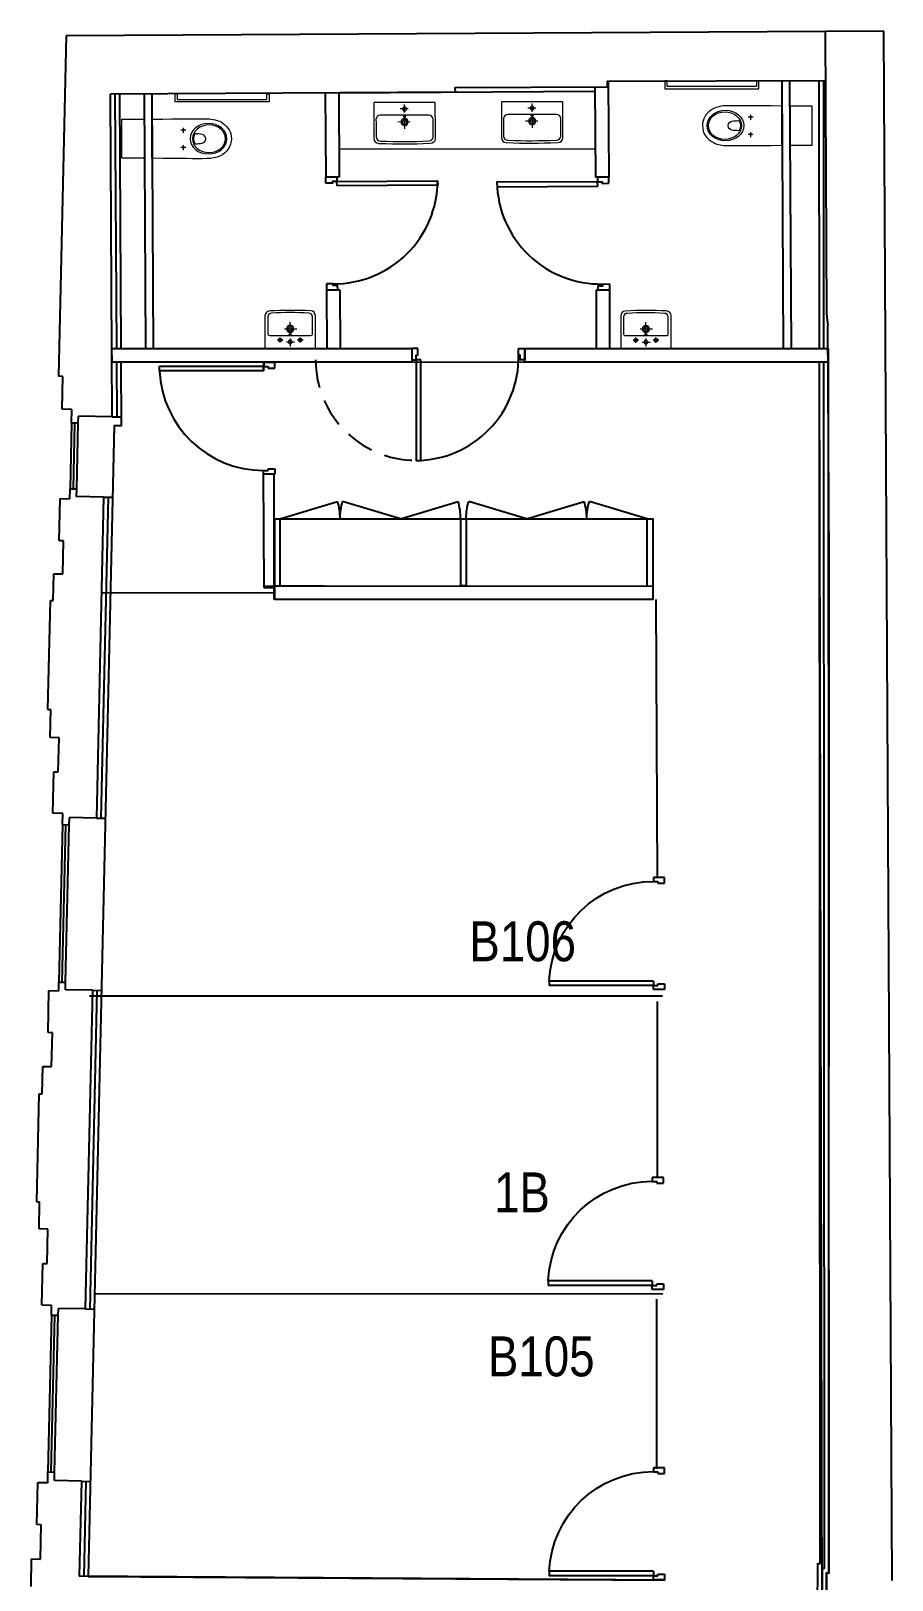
# Model space of a CAD drawing. Header units: metres. Extents: x -16.5 to 15.2, y -6.9 to 57.6.
# Drawn here: x -16.21 to -8.51, y 43.74 to 57.59 of the extents above; entities that cross this region are included whole.
import ezdxf

# ---------------------------------------------------------------- set-up
doc = ezdxf.new("R2010")
doc.units = ezdxf.units.M
doc.header["$LTSCALE"] = 2000
doc.linetypes.add('HIDDEN2', pattern=[0.0001875, 0.000125, -6.25e-05])
doc.layers.get('0').update_dxf_attribs({"true_color": 0x000000})
for name, color, linetype, true_color in [('01-FAC_CHASSIS EXI', 4, 'Continuous', 0x00ffff), ('02-ISOLATION', 6, 'Continuous', 0xff00ff), ('A-num pièce', 1, 'Continuous', 0xff0000), ('A-placo', 30, 'Continuous', 0xff7f00), ('A-projet', 7, 'Continuous', 0x5b6280), ('A-vitré', 7, 'Continuous', 0x61becc)]:
    doc.layers.add(name, color=color, linetype=linetype, true_color=true_color)
doc.layers.add('A-portes', color=7, linetype='Continuous', lineweight=25, true_color=0x000000)
doc.styles.add('Arial Narrow', font='ARIALN.TTF')

# ---------------------------------------------------------------- blocks, each defined once
blk = doc.blocks.new('P_93100')
at = {"color": 0, "linetype": 'ByBlock', "lineweight": -2}
for p, q in [((0.425, 0.93), (0.465, 0.93)), ((0.425, 0), (0.425, 0.93)), ((0.465, 0), (0.465, 0.93)), ((-0.5, -0.1), (-0.5, 0)), ((-0.5, 0), (-0.465, 0)), ((-0.465, 0), (-0.465, -0.04)), ((0.425, 0), (0.465, 0)), ((0.465, 0), (0.465, -0.04)), ((0.5, 0), (0.465, 0)), ((0.5, -0.1), (0.5, 0)), ((-0.45, -0.1), (-0.5, -0.1)), ((-0.465, -0.04), (-0.45, -0.04)), ((-0.45, -0.04), (-0.45, -0.1)), ((0.465, -0.04), (0.45, -0.04)), ((0.45, -0.04), (0.45, -0.1)), ((0.45, -0.1), (0.5, -0.1))]:
    blk.add_line(p, q, dxfattribs=at)
blk.add_arc((0.465, 0), 0.931, 92.4628, 180, dxfattribs=at)
blk = doc.blocks.new('PORTE-GA')
at = {"color": 0, "linetype": 'Continuous', "lineweight": -2}
blk.add_line((0, 0), (-0.288, 0.958), dxfattribs=at)
at = {"color": 0, "linetype": 'ByBlock', "lineweight": -2}
blk.add_arc((0, 0), 1, 89.9989, 106.7229, dxfattribs=at)
blk = doc.blocks.new('wc PMR')
at = {"color": 0, "linetype": 'ByBlock', "lineweight": -2}
for points in [[(-0.4, 0.241), (-0.4, 0.261), (-0.35, 0.261), (-0.35, 1.061), (-0.4, 1.061), (-0.4, 1.081), (-0.33, 1.081), (-0.33, 0.241)], [(0.175, -0.035), (0.175, -0.235), (-0.175, -0.235), (-0.175, -0.035)]]:
    blk.add_lwpolyline(points, close=True, dxfattribs=at)
for points, knots in [([(0, 0.704), (0.075, 0.704), (0.136, 0.631), (0.136, 0.54), (0.136, 0.54), (0.136, 0.449), (0.075, 0.375), (0, 0.375), (0, 0.375), (-0.076, 0.375), (-0.137, 0.449), (-0.137, 0.54), (-0.137, 0.54), (-0.137, 0.631), (-0.076, 0.704), (0, 0.704)], [0, 0, 0, 0, 0.25, 0.25, 0.25, 0.25, 0.5, 0.5, 0.5, 0.5, 0.75, 0.75, 0.75, 0.75, 1, 1, 1, 1]), ([(0, 0.745), (0, 0.745), (0.072, 0.745), (0.123, 0.702), (0.152, 0.647)], [0.5714286, 0.5714286, 0.5714286, 0.5714286, 0.5714286, 0.7142857, 0.7142857, 0.7142857, 0.7142857]), ([(0, 0.692), (0.068, 0.692), (0.123, 0.626), (0.123, 0.545), (0.123, 0.545), (0.123, 0.463), (0.068, 0.397), (0, 0.397), (0, 0.397), (-0.068, 0.397), (-0.123, 0.463), (-0.123, 0.545), (-0.123, 0.545), (-0.123, 0.626), (-0.068, 0.692), (0, 0.692)], [0, 0, 0, 0, 0.25, 0.25, 0.25, 0.25, 0.5, 0.5, 0.5, 0.5, 0.75, 0.75, 0.75, 0.75, 1, 1, 1, 1]), ([(0.152, 0.647), (0.152, 0.647), (0.171, 0.608), (0.178, 0.563), (0.178, 0.524)], [0.7142857, 0.7142857, 0.7142857, 0.7142857, 0.7142857, 0.8571429, 0.8571429, 0.8571429, 0.8571429]), ([(-0.175, 0.035), (-0.175, 0.035), (-0.179, 0.311), (-0.179, 0.418), (-0.178, 0.524)], [0.1428571, 0.1428571, 0.1428571, 0.1428571, 0.1428572, 0.2857143, 0.2857143, 0.2857143, 0.2857143]), ([(0.045, 0.424), (0.045, 0.42), (0.042, 0.415), (0.038, 0.414), (0.038, 0.414), (0.026, 0.409), (0.013, 0.406), (0, 0.406), (0, 0.406), (-0.013, 0.406), (-0.026, 0.409), (-0.038, 0.414), (-0.038, 0.414), (-0.042, 0.415), (-0.045, 0.42), (-0.045, 0.425), (-0.045, 0.425), (-0.043, 0.457), (-0.046, 0.515), (0, 0.515), (0, 0.515), (0.046, 0.515), (0.044, 0.459), (0.045, 0.424)], [0, 0, 0, 0, 0.166667, 0.166667, 0.166667, 0.166667, 0.333333, 0.333333, 0.333333, 0.333333, 0.5, 0.5, 0.5, 0.5, 0.666667, 0.666667, 0.666667, 0.666667, 0.833333, 0.833333, 0.833333, 0.833333, 1, 1, 1, 1]), ([(0.178, 0.524), (0.178, 0.524), (0.179, 0.417), (0.178, 0.311), (0.175, 0.035)], [0.8571429, 0.8571429, 0.8571429, 0.8571429, 0.8571429, 1, 1, 1, 1]), ([(-0.078, 0.322), (-0.074, 0.322), (-0.07, 0.319), (-0.07, 0.315), (-0.07, 0.315), (-0.07, 0.311), (-0.074, 0.307), (-0.078, 0.307), (-0.078, 0.307), (-0.082, 0.307), (-0.085, 0.311), (-0.085, 0.315), (-0.085, 0.315), (-0.085, 0.319), (-0.082, 0.322), (-0.078, 0.322)], [0, 0, 0, 0, 0.25, 0.25, 0.25, 0.25, 0.5, 0.5, 0.5, 0.5, 0.75, 0.75, 0.75, 0.75, 1, 1, 1, 1]), ([(0.077, 0.322), (0.082, 0.322), (0.085, 0.319), (0.085, 0.315), (0.085, 0.315), (0.085, 0.311), (0.082, 0.307), (0.077, 0.307), (0.077, 0.307), (0.073, 0.307), (0.07, 0.311), (0.07, 0.315), (0.07, 0.315), (0.07, 0.319), (0.073, 0.322), (0.077, 0.322)], [0, 0, 0, 0, 0.25, 0.25, 0.25, 0.25, 0.5, 0.5, 0.5, 0.5, 0.75, 0.75, 0.75, 0.75, 1, 1, 1, 1])]:
    blk.add_open_spline(points, degree=3, knots=knots, dxfattribs=at)
for points in [[(-0.136, 0.672), (-0.105, 0.714), (-0.061, 0.745), (0, 0.745)], [(-0.178, 0.524), (-0.178, 0.572), (-0.167, 0.629), (-0.136, 0.672)], [(-0.098, 0.315), (-0.098, 0.315), (-0.052, 0.315), (-0.052, 0.315)], [(-0.078, 0.337), (-0.078, 0.337), (-0.078, 0.293), (-0.078, 0.293)], [(0.057, 0.315), (0.057, 0.315), (0.103, 0.315), (0.103, 0.315)], [(0.077, 0.337), (0.077, 0.337), (0.077, 0.294), (0.077, 0.294)], [(0.175, 0.035), (0.175, 0.035), (-0.175, 0.035), (-0.175, 0.035)]]:
    blk.add_open_spline(points, degree=3, dxfattribs=at)

msp = doc.modelspace()

# ---------------------------------------------------------------- linework, layer by layer
at = {"color": 0, "linetype": 'ByBlock', "lineweight": -2}
for p, q in [((-15.895, 57.546), (-15.964, 54.501)), ((-8.586, 57.588), (-15.895, 57.546)), ((-9.111, 57.585), (-9.097, 55.061)), ((-8.513, 43.734), (-8.586, 57.588)), ((-12.419, 57.082), (-11.059, 57.09)), ((-11.059, 57.14), (-9.109, 57.146)), ((-12.418, 57.042), (-15.498, 57.024)), ((-15.482, 54.139), (-15.498, 57.024)), ((-15.198, 57.026), (-15.185, 54.749)), ((-15.128, 57.026), (-15.115, 54.749)), ((-13.578, 57.035), (-13.574, 56.283)), ((-13.458, 57.036), (-13.454, 56.284)), ((-13.574, 56.283), (-13.454, 56.284)), ((-11.044, 56.282), (-11.164, 56.281)), ((-13.568, 55.273), (-13.448, 55.274)), ((-13.568, 55.273), (-13.565, 54.749)), ((-13.448, 55.274), (-13.445, 54.749)), ((-11.038, 55.272), (-11.158, 55.271)), ((-11.158, 55.271), (-11.158, 54.749)), ((-11.038, 55.272), (-11.038, 54.749)), ((-9.074, 52.855), (-9.086, 54.951)), ((-15.924, 54.499), (-15.964, 54.501)), ((-15.93, 54.207), (-15.924, 54.499)), ((-15.846, 54.085), (-15.843, 54.205)), ((-15.482, 54.139), (-15.784, 54.145)), ((-15.861, 53.406), (-15.859, 53.495)), ((-15.957, 53.031), (-15.948, 53.408)), ((-15.559, 53.421), (-15.624, 50.551)), ((-15.925, 52.734), (-15.918, 53.031)), ((-9.079, 43.801), (-9.074, 52.855)), ((-16.01, 52.496), (-16.004, 52.736)), ((-16.057, 51.521), (-16.035, 52.496)), ((-16.037, 51.271), (-16.032, 51.521)), ((-15.965, 50.964), (-15.958, 51.269)), ((-16.012, 50.594), (-16.004, 50.964)), ((-15.927, 50.493), (-15.925, 50.592)), ((-15.867, 50.492), (-15.865, 50.557)), ((-15.624, 50.551), (-15.865, 50.557)), ((-15.96, 49.008), (-15.959, 49.084)), ((-15.9, 49.017), (-15.899, 49.083)), ((-16.056, 48.633), (-16.048, 49.01)), ((-15.659, 49.012), (-15.723, 46.163)), ((-16.024, 48.329), (-16.017, 48.632)), ((-16.109, 48.086), (-16.104, 48.331)), ((-16.156, 47.121), (-16.135, 48.087)), ((-16.136, 46.879), (-16.131, 47.121)), ((-16.064, 46.568), (-16.057, 46.877)), ((-16.111, 46.199), (-16.103, 46.569)), ((-15.966, 46.106), (-15.964, 46.168)), ((-16.155, 44.235), (-16.147, 44.612)), ((-15.999, 44.628), (-15.997, 44.704)), ((-15.758, 44.623), (-15.777, 43.773)), ((-16.124, 43.926), (-16.117, 44.234)), ((-16.208, 43.682), (-16.203, 43.928)), ((-10.539, 43.737), (-15.777, 43.773))]:
    msp.add_line(p, q, dxfattribs=at)
at = {"color": 0, "linetype": 'Continuous', "lineweight": -2}
msp.add_line((-13.984, 53.228), (-10.702, 53.228), dxfattribs=at)
at = {"color": 0, "linetype": 'ByBlock', "lineweight": -2}
for points in [[(-12.419, 57.082), (-12.418, 57.042)], [(-11.169, 57.089), (-11.164, 56.281)], [(-11.059, 57.14), (-11.059, 57.09)], [(-11.049, 57.14), (-11.044, 56.282)], [(-9.499, 57.149), (-9.485, 54.749)], [(-9.429, 57.149), (-9.415, 54.749)], [(-13.458, 57.036), (-11.168, 57.049)], [(-9.097, 55.061), (-9.086, 54.951)], [(-15.843, 54.205), (-15.93, 54.207)], [(-15.846, 54.085), (-15.786, 54.084)], [(-15.786, 54.084), (-15.784, 54.145)], [(-15.859, 53.495), (-15.799, 53.494)], [(-15.559, 53.421), (-15.801, 53.426), (-15.799, 53.494)], [(-15.948, 53.408), (-15.861, 53.406)], [(-15.918, 53.031), (-15.957, 53.031)], [(-16.004, 52.736), (-15.925, 52.734)], [(-16.035, 52.496), (-16.01, 52.496)], [(-16.057, 51.521), (-16.032, 51.521)], [(-15.958, 51.269), (-16.037, 51.271)], [(-16.004, 50.964), (-15.965, 50.964)], [(-15.925, 50.592), (-16.012, 50.594)], [(-15.927, 50.493), (-15.867, 50.492)], [(-15.959, 49.084), (-15.899, 49.083)], [(-16.048, 49.01), (-15.96, 49.008)], [(-15.659, 49.012), (-15.9, 49.017)], [(-16.017, 48.632), (-16.056, 48.633)], [(-16.104, 48.331), (-16.024, 48.329)], [(-16.135, 48.087), (-16.109, 48.086)], [(-16.156, 47.121), (-16.131, 47.121)], [(-16.057, 46.877), (-16.136, 46.879)], [(-16.103, 46.569), (-16.064, 46.568)], [(-16.111, 46.199), (-16.024, 46.197)], [(-16.026, 46.107), (-16.024, 46.197)], [(-15.723, 46.163), (-15.964, 46.168)], [(-16.026, 46.107), (-15.966, 46.106)], [(-16.147, 44.612), (-16.059, 44.61), (-16.057, 44.705)], [(-16.057, 44.705), (-15.997, 44.704)], [(-15.758, 44.623), (-15.999, 44.628)], [(-16.117, 44.234), (-16.155, 44.235)], [(-16.203, 43.928), (-16.124, 43.926)], [(-9.051, 43.139), (-9.103, 43.139), (-9.099, 43.802), (-9.079, 43.801)]]:
    msp.add_lwpolyline(points, dxfattribs=at)
at = {"color": 0, "linetype": 'ByBlock', "lineweight": 18}
msp.add_lwpolyline([(-13.455, 56.536), (-11.165, 56.536)], dxfattribs=at)
at = {"color": 0, "linetype": 'ByBlock', "lineweight": -2}
for points in [[(-13.574, 56.228), (-13.574, 56.283), (-13.474, 56.284), (-13.474, 56.244), (-13.514, 56.243), (-13.514, 56.228)], [(-13.473, 56.204), (-13.474, 56.244), (-12.574, 56.249), (-12.573, 56.209)], [(-11.143, 56.201), (-11.144, 56.241), (-12.044, 56.236), (-12.043, 56.196)], [(-11.044, 56.227), (-11.044, 56.282), (-11.144, 56.281), (-11.144, 56.241), (-11.104, 56.241), (-11.104, 56.226)], [(-13.568, 55.328), (-13.567, 55.273), (-13.467, 55.274), (-13.468, 55.314), (-13.508, 55.313), (-13.508, 55.328)], [(-11.038, 55.327), (-11.038, 55.272), (-11.138, 55.271), (-11.138, 55.311), (-11.098, 55.311), (-11.098, 55.326)], [(-15.485, 54.749), (-12.805, 54.749), (-12.805, 54.628), (-15.484, 54.628)], [(-12.75, 54.749), (-12.805, 54.749), (-12.805, 54.649), (-12.765, 54.649), (-12.765, 54.689), (-12.75, 54.689)], [(-11.85, 54.749), (-11.795, 54.749), (-11.795, 54.649), (-11.835, 54.649), (-11.835, 54.689), (-11.85, 54.689)], [(-11.795, 54.749), (-9.085, 54.749), (-9.084, 54.628), (-11.795, 54.628)], [(-12.725, 54.649), (-12.765, 54.649), (-12.765, 53.749), (-12.725, 53.749)]]:
    msp.add_lwpolyline(points, close=True, dxfattribs=at)
at = {"color": 0, "linetype": 'Continuous', "lineweight": -2}
for points in [[(-14.034, 52.628), (-14.034, 53.228), (-13.984, 53.228), (-13.984, 52.628)], [(-10.702, 52.626), (-10.702, 53.228), (-10.652, 53.228), (-10.652, 52.626)]]:
    msp.add_lwpolyline(points, dxfattribs=at)
for points in [[(-12.368, 53.227), (-12.318, 53.227), (-12.318, 52.627), (-12.368, 52.627)], [(-13.584, 52.628), (-10.652, 52.626), (-10.652, 52.506), (-14.034, 52.508), (-14.034, 52.628)]]:
    msp.add_lwpolyline(points, close=True, dxfattribs=at)
at = {"color": 0, "linetype": 'ByBlock', "lineweight": -2}
for centre, start, end in [((-13.5, 56.254), 269.4904, 359.7049), ((-11.118, 56.252), 180.9947, 271.2092), ((-12.776, 54.674), 270.6649, 0.8794)]:
    msp.add_arc(centre, 0.926, start, end, dxfattribs=at)
at = {"color": 0, "linetype": 'HIDDEN2', "lineweight": -2}
msp.add_arc((-12.765, 54.649), 0.9, 180, 272.5473, dxfattribs=at)
at = {"color": 0, "linetype": 'ByBlock', "lineweight": 18}
for points, knots in [([(-13.145, 56.949), (-13.145, 56.949), (-12.595, 56.949), (-12.595, 56.949), (-12.595, 56.949), (-12.595, 56.949), (-12.594, 56.626), (-12.594, 56.626), (-12.594, 56.626), (-12.594, 56.603), (-12.613, 56.584), (-12.641, 56.584), (-12.641, 56.584), (-12.811, 56.577), (-12.932, 56.577), (-13.102, 56.583), (-13.102, 56.583), (-13.125, 56.584), (-13.144, 56.603), (-13.144, 56.626), (-13.144, 56.626), (-13.144, 56.626), (-13.145, 56.949), (-13.145, 56.949)], [0, 0, 0, 0, 0.142857, 0.142857, 0.142857, 0.142867, 0.285714, 0.285714, 0.285714, 0.285724, 0.428571, 0.428571, 0.428571, 0.428581, 0.571429, 0.571429, 0.571429, 0.571439, 0.714286, 0.714286, 0.714286, 0.714296, 1, 1, 1, 1]), ([(-12.004, 56.956), (-12.004, 56.956), (-11.455, 56.956), (-11.455, 56.956), (-11.455, 56.956), (-11.455, 56.956), (-11.454, 56.634), (-11.454, 56.634), (-11.454, 56.634), (-11.454, 56.611), (-11.473, 56.592), (-11.501, 56.591), (-11.501, 56.591), (-11.671, 56.585), (-11.792, 56.584), (-11.962, 56.59), (-11.962, 56.59), (-11.985, 56.591), (-12.004, 56.61), (-12.004, 56.634), (-12.004, 56.634), (-12.004, 56.634), (-12.004, 56.956), (-12.004, 56.956)], [0, 0, 0, 0, 0.142857, 0.142857, 0.142857, 0.142867, 0.285714, 0.285714, 0.285714, 0.285724, 0.428571, 0.428571, 0.428571, 0.428581, 0.571429, 0.571429, 0.571429, 0.571439, 0.714286, 0.714286, 0.714286, 0.714296, 1, 1, 1, 1]), ([(-13.087, 56.835), (-13.087, 56.835), (-12.652, 56.835), (-12.652, 56.835), (-12.652, 56.835), (-12.631, 56.835), (-12.614, 56.819), (-12.614, 56.799), (-12.614, 56.799), (-12.614, 56.799), (-12.614, 56.642), (-12.614, 56.642), (-12.614, 56.642), (-12.614, 56.621), (-12.631, 56.605), (-12.652, 56.605), (-12.652, 56.605), (-12.813, 56.599), (-12.925, 56.599), (-13.086, 56.604), (-13.086, 56.604), (-13.107, 56.605), (-13.124, 56.62), (-13.124, 56.641), (-13.124, 56.641), (-13.124, 56.641), (-13.125, 56.798), (-13.125, 56.798), (-13.125, 56.798), (-13.125, 56.818), (-13.107, 56.835), (-13.087, 56.835)], [0, 0, 0, 0, 0.111111, 0.111111, 0.111111, 0.111121, 0.222222, 0.222222, 0.222222, 0.222232, 0.333333, 0.333333, 0.333333, 0.333343, 0.444444, 0.444444, 0.444444, 0.444454, 0.555556, 0.555556, 0.555556, 0.555566, 0.666667, 0.666667, 0.666667, 0.666677, 0.777778, 0.777778, 0.777778, 0.777788, 1, 1, 1, 1]), ([(-12.869, 56.807), (-12.851, 56.807), (-12.837, 56.792), (-12.837, 56.775), (-12.837, 56.775), (-12.837, 56.757), (-12.851, 56.743), (-12.869, 56.743), (-12.869, 56.743), (-12.887, 56.743), (-12.901, 56.757), (-12.901, 56.775), (-12.901, 56.775), (-12.901, 56.792), (-12.887, 56.807), (-12.869, 56.807)], [0, 0, 0, 0, 0.2, 0.2, 0.2, 0.20001, 0.4, 0.4, 0.4, 0.40001, 0.6, 0.6, 0.6, 0.60001, 1, 1, 1, 1]), ([(-12.869, 56.795), (-12.858, 56.795), (-12.849, 56.786), (-12.849, 56.775), (-12.849, 56.775), (-12.849, 56.764), (-12.858, 56.755), (-12.869, 56.755), (-12.869, 56.755), (-12.88, 56.755), (-12.889, 56.764), (-12.889, 56.775), (-12.889, 56.775), (-12.889, 56.786), (-12.88, 56.795), (-12.869, 56.795)], [0, 0, 0, 0, 0.2, 0.2, 0.2, 0.20001, 0.4, 0.4, 0.4, 0.40001, 0.6, 0.6, 0.6, 0.60001, 1, 1, 1, 1]), ([(-12.857, 56.903), (-12.85, 56.896), (-12.85, 56.885), (-12.857, 56.878), (-12.857, 56.878), (-12.863, 56.872), (-12.874, 56.872), (-12.881, 56.878), (-12.881, 56.878), (-12.888, 56.885), (-12.888, 56.896), (-12.881, 56.903), (-12.881, 56.903), (-12.875, 56.91), (-12.863, 56.91), (-12.857, 56.903)], [0, 0, 0, 0, 0.2, 0.2, 0.2, 0.20001, 0.4, 0.4, 0.4, 0.40001, 0.6, 0.6, 0.6, 0.60001, 1, 1, 1, 1]), ([(-12.869, 56.828), (-12.862, 56.828), (-12.857, 56.827), (-12.857, 56.825), (-12.857, 56.825), (-12.858, 56.823), (-12.863, 56.821), (-12.869, 56.821), (-12.869, 56.821), (-12.876, 56.821), (-12.881, 56.823), (-12.881, 56.825), (-12.881, 56.825), (-12.881, 56.827), (-12.875, 56.828), (-12.869, 56.828)], [0, 0, 0, 0, 0.2, 0.2, 0.2, 0.20001, 0.4, 0.4, 0.4, 0.40001, 0.6, 0.6, 0.6, 0.60001, 1, 1, 1, 1]), ([(-11.946, 56.842), (-11.946, 56.842), (-11.512, 56.843), (-11.512, 56.843), (-11.512, 56.843), (-11.491, 56.843), (-11.474, 56.826), (-11.474, 56.806), (-11.474, 56.806), (-11.474, 56.806), (-11.474, 56.649), (-11.474, 56.649), (-11.474, 56.649), (-11.474, 56.629), (-11.491, 56.612), (-11.512, 56.612), (-11.512, 56.612), (-11.673, 56.606), (-11.785, 56.606), (-11.946, 56.611), (-11.946, 56.611), (-11.967, 56.612), (-11.984, 56.628), (-11.984, 56.648), (-11.984, 56.648), (-11.984, 56.648), (-11.984, 56.805), (-11.984, 56.805), (-11.984, 56.805), (-11.985, 56.825), (-11.967, 56.842), (-11.946, 56.842)], [0, 0, 0, 0, 0.111111, 0.111111, 0.111111, 0.111121, 0.222222, 0.222222, 0.222222, 0.222232, 0.333333, 0.333333, 0.333333, 0.333343, 0.444444, 0.444444, 0.444444, 0.444454, 0.555556, 0.555556, 0.555556, 0.555566, 0.666667, 0.666667, 0.666667, 0.666677, 0.777778, 0.777778, 0.777778, 0.777788, 1, 1, 1, 1]), ([(-11.729, 56.814), (-11.711, 56.814), (-11.697, 56.8), (-11.697, 56.782), (-11.697, 56.782), (-11.697, 56.765), (-11.711, 56.75), (-11.729, 56.75), (-11.729, 56.75), (-11.747, 56.75), (-11.761, 56.764), (-11.761, 56.782), (-11.761, 56.782), (-11.761, 56.8), (-11.747, 56.814), (-11.729, 56.814)], [0, 0, 0, 0, 0.2, 0.2, 0.2, 0.20001, 0.4, 0.4, 0.4, 0.40001, 0.6, 0.6, 0.6, 0.60001, 1, 1, 1, 1]), ([(-11.729, 56.802), (-11.718, 56.802), (-11.709, 56.793), (-11.709, 56.782), (-11.709, 56.782), (-11.709, 56.771), (-11.718, 56.762), (-11.729, 56.762), (-11.729, 56.762), (-11.74, 56.762), (-11.749, 56.771), (-11.749, 56.782), (-11.749, 56.782), (-11.749, 56.793), (-11.74, 56.802), (-11.729, 56.802)], [0, 0, 0, 0, 0.2, 0.2, 0.2, 0.20001, 0.4, 0.4, 0.4, 0.40001, 0.6, 0.6, 0.6, 0.60001, 1, 1, 1, 1]), ([(-11.717, 56.911), (-11.71, 56.904), (-11.71, 56.893), (-11.716, 56.886), (-11.716, 56.886), (-11.723, 56.879), (-11.734, 56.879), (-11.741, 56.886), (-11.741, 56.886), (-11.748, 56.893), (-11.748, 56.904), (-11.741, 56.911), (-11.741, 56.911), (-11.734, 56.917), (-11.723, 56.917), (-11.717, 56.911)], [0, 0, 0, 0, 0.2, 0.2, 0.2, 0.20001, 0.4, 0.4, 0.4, 0.40001, 0.6, 0.6, 0.6, 0.60001, 1, 1, 1, 1]), ([(-11.729, 56.836), (-11.722, 56.836), (-11.717, 56.834), (-11.717, 56.832), (-11.717, 56.832), (-11.717, 56.83), (-11.723, 56.829), (-11.729, 56.829), (-11.729, 56.829), (-11.736, 56.829), (-11.741, 56.83), (-11.741, 56.832), (-11.741, 56.832), (-11.741, 56.834), (-11.735, 56.836), (-11.729, 56.836)], [0, 0, 0, 0, 0.2, 0.2, 0.2, 0.20001, 0.4, 0.4, 0.4, 0.40001, 0.6, 0.6, 0.6, 0.60001, 1, 1, 1, 1]), ([(-13.667, 54.75), (-13.667, 54.75), (-14.117, 54.75), (-14.117, 54.75), (-14.117, 54.75), (-14.117, 54.75), (-14.117, 55.043), (-14.117, 55.043), (-14.117, 55.043), (-14.117, 55.067), (-14.099, 55.085), (-14.075, 55.085), (-14.075, 55.085), (-13.953, 55.092), (-13.831, 55.092), (-13.708, 55.086), (-13.708, 55.086), (-13.685, 55.085), (-13.667, 55.067), (-13.667, 55.043), (-13.667, 55.043), (-13.667, 55.043), (-13.667, 54.75), (-13.667, 54.75)], [0, 0, 0, 0, 0.142857, 0.142857, 0.142857, 0.142867, 0.285714, 0.285714, 0.285714, 0.285724, 0.428571, 0.428571, 0.428571, 0.428581, 0.571429, 0.571429, 0.571429, 0.571439, 0.714286, 0.714286, 0.714286, 0.714296, 1, 1, 1, 1]), ([(-13.709, 54.866), (-13.709, 54.866), (-14.07, 54.866), (-14.07, 54.866), (-14.07, 54.866), (-14.09, 54.866), (-14.092, 54.873), (-14.092, 54.889), (-14.092, 54.889), (-14.092, 54.889), (-14.092, 55.034), (-14.092, 55.034), (-14.092, 55.034), (-14.092, 55.052), (-14.076, 55.065), (-14.058, 55.066), (-14.058, 55.066), (-13.947, 55.072), (-13.836, 55.072), (-13.725, 55.066), (-13.725, 55.066), (-13.706, 55.065), (-13.692, 55.052), (-13.692, 55.034), (-13.692, 55.034), (-13.692, 55.034), (-13.692, 54.887), (-13.692, 54.887), (-13.692, 54.887), (-13.692, 54.881), (-13.691, 54.866), (-13.709, 54.866)], [0, 0, 0, 0, 0.111111, 0.111111, 0.111111, 0.111121, 0.222222, 0.222222, 0.222222, 0.222232, 0.333333, 0.333333, 0.333333, 0.333343, 0.444444, 0.444444, 0.444444, 0.444454, 0.555556, 0.555556, 0.555556, 0.555566, 0.666667, 0.666667, 0.666667, 0.666677, 0.777778, 0.777778, 0.777778, 0.777788, 1, 1, 1, 1]), ([(-10.488, 54.749), (-10.488, 54.749), (-10.938, 54.749), (-10.938, 54.749), (-10.938, 54.749), (-10.938, 54.749), (-10.938, 55.042), (-10.938, 55.042), (-10.938, 55.042), (-10.938, 55.065), (-10.92, 55.084), (-10.897, 55.084), (-10.897, 55.084), (-10.774, 55.091), (-10.652, 55.091), (-10.529, 55.085), (-10.529, 55.085), (-10.506, 55.083), (-10.488, 55.065), (-10.488, 55.042), (-10.488, 55.042), (-10.488, 55.042), (-10.488, 54.749), (-10.488, 54.749)], [0, 0, 0, 0, 0.142857, 0.142857, 0.142857, 0.142867, 0.285714, 0.285714, 0.285714, 0.285724, 0.428571, 0.428571, 0.428571, 0.428581, 0.571429, 0.571429, 0.571429, 0.571439, 0.714286, 0.714286, 0.714286, 0.714296, 1, 1, 1, 1]), ([(-10.531, 54.865), (-10.531, 54.865), (-10.891, 54.865), (-10.891, 54.865), (-10.891, 54.865), (-10.911, 54.865), (-10.913, 54.872), (-10.913, 54.887), (-10.913, 54.887), (-10.913, 54.887), (-10.913, 55.033), (-10.913, 55.033), (-10.913, 55.033), (-10.913, 55.05), (-10.898, 55.063), (-10.879, 55.064), (-10.879, 55.064), (-10.768, 55.07), (-10.657, 55.07), (-10.546, 55.064), (-10.546, 55.064), (-10.528, 55.063), (-10.513, 55.05), (-10.513, 55.033), (-10.513, 55.033), (-10.513, 55.033), (-10.513, 54.886), (-10.513, 54.886), (-10.513, 54.886), (-10.513, 54.879), (-10.512, 54.865), (-10.531, 54.865)], [0, 0, 0, 0, 0.111111, 0.111111, 0.111111, 0.111121, 0.222222, 0.222222, 0.222222, 0.222232, 0.333333, 0.333333, 0.333333, 0.333343, 0.444444, 0.444444, 0.444444, 0.444454, 0.555556, 0.555556, 0.555556, 0.555566, 0.666667, 0.666667, 0.666667, 0.666677, 0.777778, 0.777778, 0.777778, 0.777788, 1, 1, 1, 1]), ([(-13.892, 54.894), (-13.909, 54.894), (-13.924, 54.908), (-13.924, 54.926), (-13.924, 54.926), (-13.924, 54.943), (-13.909, 54.958), (-13.892, 54.958), (-13.892, 54.958), (-13.874, 54.958), (-13.86, 54.943), (-13.86, 54.926), (-13.86, 54.926), (-13.86, 54.908), (-13.874, 54.894), (-13.892, 54.894)], [0, 0, 0, 0, 0.2, 0.2, 0.2, 0.20001, 0.4, 0.4, 0.4, 0.40001, 0.6, 0.6, 0.6, 0.60001, 1, 1, 1, 1]), ([(-13.892, 54.906), (-13.903, 54.906), (-13.912, 54.915), (-13.912, 54.926), (-13.912, 54.926), (-13.912, 54.937), (-13.903, 54.946), (-13.892, 54.946), (-13.892, 54.946), (-13.881, 54.946), (-13.872, 54.937), (-13.872, 54.926), (-13.872, 54.926), (-13.872, 54.915), (-13.881, 54.906), (-13.892, 54.906)], [0, 0, 0, 0, 0.2, 0.2, 0.2, 0.20001, 0.4, 0.4, 0.4, 0.40001, 0.6, 0.6, 0.6, 0.60001, 1, 1, 1, 1]), ([(-13.892, 54.872), (-13.898, 54.872), (-13.904, 54.874), (-13.903, 54.876), (-13.903, 54.876), (-13.903, 54.878), (-13.898, 54.879), (-13.891, 54.879), (-13.891, 54.879), (-13.885, 54.879), (-13.88, 54.877), (-13.88, 54.875), (-13.88, 54.875), (-13.88, 54.874), (-13.885, 54.872), (-13.892, 54.872)], [0, 0, 0, 0, 0.2, 0.2, 0.2, 0.20001, 0.4, 0.4, 0.4, 0.40001, 0.6, 0.6, 0.6, 0.60001, 1, 1, 1, 1]), ([(-10.713, 54.892), (-10.73, 54.892), (-10.745, 54.907), (-10.745, 54.924), (-10.745, 54.924), (-10.745, 54.942), (-10.73, 54.956), (-10.713, 54.956), (-10.713, 54.956), (-10.695, 54.956), (-10.681, 54.942), (-10.681, 54.924), (-10.681, 54.924), (-10.681, 54.907), (-10.695, 54.892), (-10.713, 54.892)], [0, 0, 0, 0, 0.2, 0.2, 0.2, 0.20001, 0.4, 0.4, 0.4, 0.40001, 0.6, 0.6, 0.6, 0.60001, 1, 1, 1, 1]), ([(-10.713, 54.904), (-10.724, 54.904), (-10.733, 54.913), (-10.733, 54.924), (-10.733, 54.924), (-10.733, 54.935), (-10.724, 54.944), (-10.713, 54.944), (-10.713, 54.944), (-10.702, 54.944), (-10.693, 54.935), (-10.693, 54.924), (-10.693, 54.924), (-10.693, 54.913), (-10.702, 54.904), (-10.713, 54.904)], [0, 0, 0, 0, 0.2, 0.2, 0.2, 0.20001, 0.4, 0.4, 0.4, 0.40001, 0.6, 0.6, 0.6, 0.60001, 1, 1, 1, 1]), ([(-10.713, 54.871), (-10.72, 54.871), (-10.725, 54.872), (-10.725, 54.874), (-10.725, 54.874), (-10.724, 54.876), (-10.719, 54.878), (-10.712, 54.878), (-10.712, 54.878), (-10.706, 54.878), (-10.701, 54.876), (-10.701, 54.874), (-10.701, 54.874), (-10.701, 54.872), (-10.707, 54.871), (-10.713, 54.871)], [0, 0, 0, 0, 0.2, 0.2, 0.2, 0.20001, 0.4, 0.4, 0.4, 0.40001, 0.6, 0.6, 0.6, 0.60001, 1, 1, 1, 1]), ([(-13.904, 54.796), (-13.911, 54.803), (-13.911, 54.814), (-13.904, 54.82), (-13.904, 54.82), (-13.898, 54.827), (-13.886, 54.827), (-13.88, 54.82), (-13.88, 54.82), (-13.873, 54.814), (-13.873, 54.803), (-13.88, 54.796), (-13.88, 54.796), (-13.886, 54.789), (-13.898, 54.789), (-13.904, 54.796)], [0, 0, 0, 0, 0.2, 0.2, 0.2, 0.20001, 0.4, 0.4, 0.4, 0.40001, 0.6, 0.6, 0.6, 0.60001, 1, 1, 1, 1]), ([(-10.725, 54.794), (-10.732, 54.801), (-10.732, 54.812), (-10.725, 54.819), (-10.725, 54.819), (-10.719, 54.826), (-10.708, 54.826), (-10.701, 54.819), (-10.701, 54.819), (-10.694, 54.812), (-10.694, 54.801), (-10.701, 54.794), (-10.701, 54.794), (-10.708, 54.787), (-10.719, 54.787), (-10.725, 54.794)], [0, 0, 0, 0, 0.2, 0.2, 0.2, 0.20001, 0.4, 0.4, 0.4, 0.40001, 0.6, 0.6, 0.6, 0.60001, 1, 1, 1, 1])]:
    msp.add_open_spline(points, degree=3, knots=knots, dxfattribs=at)
for points in [[(-12.869, 56.859), (-12.869, 56.859), (-12.869, 56.931), (-12.869, 56.931)], [(-11.729, 56.867), (-11.729, 56.867), (-11.729, 56.939), (-11.729, 56.939)], [(-12.837, 56.891), (-12.837, 56.891), (-12.909, 56.891), (-12.909, 56.891)], [(-12.869, 56.824), (-12.869, 56.824), (-12.869, 56.714), (-12.869, 56.714)], [(-11.679, 56.782), (-11.679, 56.782), (-11.789, 56.782), (-11.789, 56.782)], [(-11.696, 56.899), (-11.696, 56.899), (-11.769, 56.899), (-11.769, 56.899)], [(-11.729, 56.832), (-11.729, 56.832), (-11.729, 56.722), (-11.729, 56.722)], [(-12.819, 56.775), (-12.819, 56.775), (-12.929, 56.774), (-12.929, 56.774)], [(-13.892, 54.876), (-13.892, 54.876), (-13.892, 54.986), (-13.892, 54.986)], [(-10.713, 54.875), (-10.713, 54.875), (-10.713, 54.985), (-10.713, 54.985)], [(-13.982, 54.802), (-13.982, 54.802), (-13.982, 54.848), (-13.982, 54.848)], [(-13.942, 54.926), (-13.942, 54.926), (-13.832, 54.926), (-13.832, 54.926)], [(-13.802, 54.802), (-13.802, 54.802), (-13.802, 54.848), (-13.802, 54.848)], [(-10.803, 54.801), (-10.803, 54.801), (-10.803, 54.847), (-10.803, 54.847)], [(-10.763, 54.924), (-10.763, 54.924), (-10.653, 54.924), (-10.653, 54.924)], [(-10.623, 54.801), (-10.623, 54.801), (-10.623, 54.847), (-10.623, 54.847)], [(-13.957, 54.826), (-13.957, 54.826), (-14.006, 54.826), (-14.006, 54.826)], [(-13.924, 54.808), (-13.924, 54.808), (-13.852, 54.808), (-13.852, 54.808)], [(-13.892, 54.84), (-13.892, 54.84), (-13.892, 54.767), (-13.892, 54.767)], [(-13.777, 54.826), (-13.777, 54.826), (-13.826, 54.826), (-13.826, 54.826)], [(-10.778, 54.824), (-10.778, 54.824), (-10.827, 54.824), (-10.827, 54.824)], [(-10.745, 54.806), (-10.745, 54.806), (-10.673, 54.806), (-10.673, 54.806)], [(-10.713, 54.838), (-10.713, 54.838), (-10.713, 54.766), (-10.713, 54.766)], [(-10.598, 54.824), (-10.598, 54.824), (-10.647, 54.824), (-10.647, 54.824)]]:
    msp.add_open_spline(points, degree=3, dxfattribs=at)
for points in [[(-13.982, 54.81), (-13.967, 54.81), (-13.967, 54.825), (-13.967, 54.84), (-13.982, 54.84), (-13.997, 54.84), (-13.997, 54.825), (-13.997, 54.81), (-13.982, 54.81)], [(-13.787, 54.825), (-13.787, 54.84), (-13.802, 54.84), (-13.817, 54.84), (-13.817, 54.825), (-13.817, 54.81), (-13.802, 54.81), (-13.787, 54.81), (-13.787, 54.825)], [(-10.803, 54.809), (-10.788, 54.809), (-10.788, 54.824), (-10.788, 54.839), (-10.803, 54.839), (-10.818, 54.839), (-10.818, 54.824), (-10.818, 54.809), (-10.803, 54.809)], [(-10.608, 54.824), (-10.608, 54.839), (-10.623, 54.839), (-10.638, 54.839), (-10.638, 54.824), (-10.638, 54.809), (-10.623, 54.809), (-10.608, 54.809), (-10.608, 54.824)]]:
    msp.add_rational_spline(points, [1, 0.707106781187, 1, 0.707106781187, 1, 0.707106781187, 1, 0.707106781187, 1], degree=2, knots=[0, 0, 0, 1.570796, 1.570796, 3.141593, 3.141593, 4.712389, 4.712389, 6.283185, 6.283185, 6.283185], dxfattribs=at)
at = {"layer": '01-FAC_CHASSIS EXI', "linetype": 'Continuous'}
for p, q in [((-15.829, 53.495), (-15.816, 54.084)), ((-15.929, 49.083), (-15.897, 50.493)), ((-16.027, 44.705), (-15.996, 46.107))]:
    msp.add_line(p, q, dxfattribs=at)
at = {"layer": '01-FAC_CHASSIS EXI'}
for points in [[(-15.846, 54.085), (-15.859, 53.495)], [(-15.799, 53.494), (-15.786, 54.084)], [(-15.927, 50.493), (-15.959, 49.084)], [(-15.899, 49.083), (-15.867, 50.492)], [(-16.026, 46.107), (-16.057, 44.705)], [(-15.997, 44.704), (-15.966, 46.106)]]:
    msp.add_lwpolyline(points, dxfattribs=at)
at = {"layer": '02-ISOLATION', "linetype": 'Continuous'}
for p, q in [((-15.482, 54.139), (-15.402, 54.14)), ((-15.624, 50.551), (-15.544, 50.55)), ((-15.723, 46.163), (-15.643, 46.161))]:
    msp.add_line(p, q, dxfattribs=at)
for points in [[(-9.166, 57.146), (-9.164, 54.749)], [(-15.418, 57.025), (-15.405, 54.749)], [(-15.404, 54.628), (-15.401, 54.058), (-15.465, 54.059), (-15.697, 43.771)], [(-9.164, 54.628), (-9.159, 43.883), (-9.178, 43.884), (-9.184, 43.059), (-9.131, 43.059), (-9.131, 41.064), (-9.12, 35.979), (-9.107, 27.491)], [(-9.084, 54.628), (-9.079, 43.801), (-9.099, 43.802), (-9.103, 43.139), (-9.051, 43.139), (-9.051, 41.064), (-9.04, 35.979), (-9.027, 27.491)], [(-15.559, 53.421), (-15.479, 53.419)], [(-15.659, 49.012), (-15.579, 49.01)], [(-15.758, 44.623), (-15.678, 44.621)]]:
    msp.add_lwpolyline(points, dxfattribs=at)
at = {"layer": '02-ISOLATION'}
for points in [[(-9.126, 57.146), (-9.124, 54.749)], [(-15.458, 57.025), (-15.445, 54.749)], [(-15.444, 54.628), (-15.442, 54.139)], [(-9.124, 54.628), (-9.119, 43.842), (-9.138, 43.843), (-9.143, 43.099), (-9.091, 43.099), (-9.091, 42.998)], [(-15.519, 53.42), (-15.584, 50.551)], [(-15.619, 49.011), (-15.683, 46.162)], [(-15.718, 44.622), (-15.737, 43.772)]]:
    msp.add_lwpolyline(points, dxfattribs=at)
at = {"layer": 'A-num pièce'}
msp.add_lwpolyline([(-14.127, 52.614), (-14.034, 52.614), (-14.034, 53.625), (-14.134, 53.625)], close=True, dxfattribs=at)
at = {"layer": 'A-placo'}
for points in [[(-14.034, 52.564), (-15.579, 52.563)], [(-15.685, 48.962), (-10.565, 48.961)], [(-15.64, 46.301), (-10.56, 46.299)]]:
    msp.add_lwpolyline(points, dxfattribs=at)
at = {"layer": 'A-projet'}
for p, q in [((-9.16, 54.628), (-15.404, 54.624)), ((-15.404, 54.624), (-15.401, 54.058)), ((-9.107, 27.491), (-9.16, 54.628)), ((-15.465, 54.059), (-15.697, 43.771)), ((-15.401, 54.058), (-15.465, 54.059)), ((-15.697, 43.771), (-10.539, 43.737))]:
    msp.add_line(p, q, dxfattribs=at)
for points in [[(-14.034, 52.625), (-14.034, 53.625), (-14.134, 53.625), (-14.126, 52.625)], [(-14.029, 53.228), (-10.652, 53.228), (-10.652, 52.506), (-14.029, 52.506)]]:
    msp.add_lwpolyline(points, close=True, dxfattribs=at)
at = {"layer": 'A-vitré'}
for points in [[(-10.608, 50.014), (-10.621, 52.507)], [(-10.609, 47.348), (-10.609, 48.912)], [(-10.614, 44.734), (-10.614, 46.249)]]:
    msp.add_lwpolyline(points, dxfattribs=at)

# ---------------------------------------------------------------- block references
at = {"lineweight": 18, "xscale": -1.000000000000004, "rotation": 90}
msp.add_blockref('wc PMR', (-9.462, 56.742), dxfattribs=at)
at = {"lineweight": 18, "rotation": 270}
msp.add_blockref('wc PMR', (-15.162, 56.625), dxfattribs=at)
at = {"linetype": 'Continuous'}
for p, xscale, yscale, zscale, rotation in [((-13.984, 53.228), 0.5386869370829485, 0.5386869370829485, 0.5386869370829486, 269.9661499140179), ((-12.907, 53.228), -0.5386869370829485, 0.5386869370829486, 0.5386869370829487, 90.03385008598207), ((-12.907, 53.228), 0.5386869370829485, 0.5386869370829485, 0.5386869370829486, 269.9661499140179), ((-11.78, 53.228), -0.5386869594073346, 0.5386869594073347, 0.5386869594073348, 90.03385008598207), ((-11.78, 53.228), 0.5386869594073346, 0.5386869594073346, 0.5386869594073347, 269.9661499140179), ((-10.702, 53.228), -0.5386869594073346, 0.5386869594073347, 0.5386869594073348, 90.03385008598207)]:
    msp.add_blockref('PORTE-GA', p, dxfattribs=dict(at, xscale=xscale, yscale=yscale, zscale=zscale, rotation=rotation))
at = {"layer": 'A-placo', "rotation": 90.00000000000001}
msp.add_blockref('P_93100', (-14.129, 54.125), dxfattribs=at)
at = {"layer": 'A-portes', "xscale": -1, "rotation": 90}
for p in [(-10.646, 49.519), (-10.656, 46.838), (-10.646, 44.242)]:
    msp.add_blockref('P_93100', p, dxfattribs=at)
at = {"layer": 'A-projet', "rotation": 89.97915870749206}
msp.add_blockref('P_93100', (-14.129, 54.125), dxfattribs=at)

# ---------------------------------------------------------------- texts
at = {"layer": 'A-num pièce', "char_height": 0.3565, "attachment_point": 1, "style": 'Arial Narrow'}
for s, insert, width in [('B106', (-12.291, 49.628), 2.57687), ('1B', (-12.07, 47.383), 1.66625), ('B105', (-12.125, 45.917), 2.58075)]:
    msp.add_mtext(s, dxfattribs=dict(at, insert=insert, width=width))

doc.saveas('drawing.dxf')
